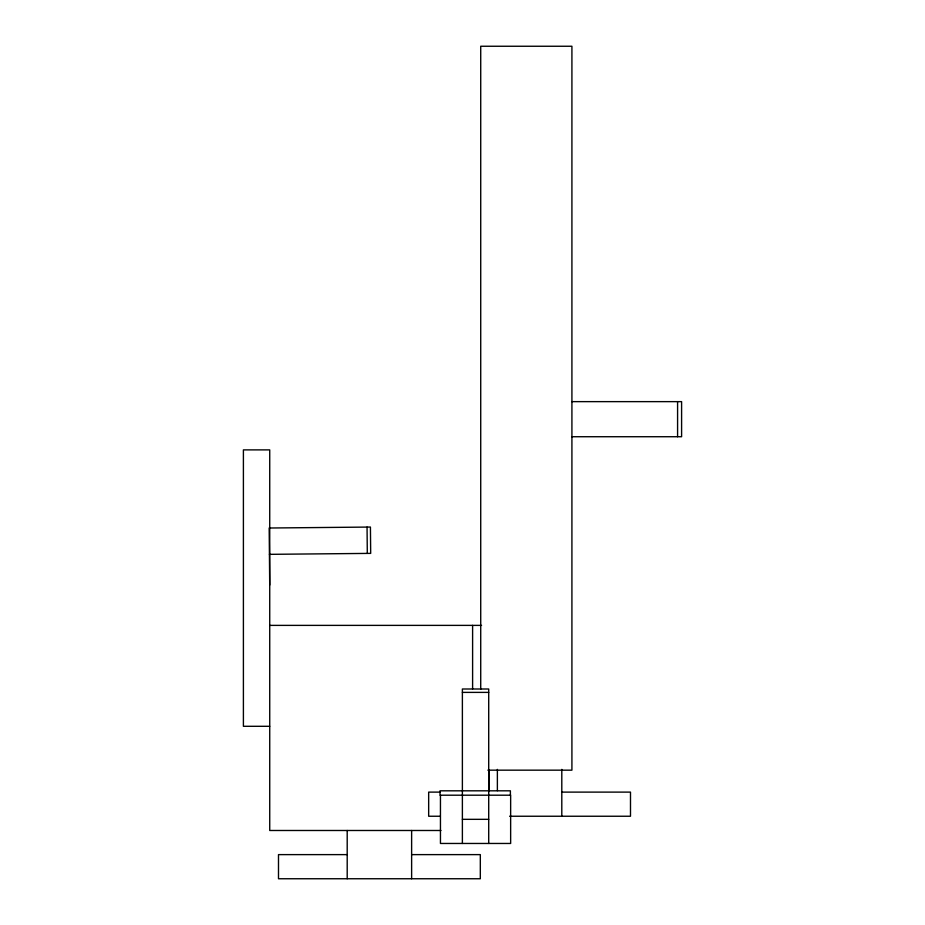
<?xml version="1.0" encoding="UTF-8"?>
<svg xmlns="http://www.w3.org/2000/svg" width="925" height="925" viewBox="0 0 925 925"><rect width="100%" height="100%" fill="white"/><g stroke="black" fill="none" stroke-linecap="round" stroke-linejoin="round"><path stroke-width="1.39" d="M269.418 554.341L370.682 553.381L370.428 527.053L269.175 528.013L269.718 585.051M571.916 401.635L681.598 401.635L681.598 436.727L571.916 436.727M269.73 625.381L481.555 625.381M462.384 692.386L488.712 692.386M269.73 726.298L243.402 726.298L243.402 449.885L269.73 449.885L269.73 830.488L440.959 830.488M487.845 770.167L571.916 770.167L571.916 46.25L480.722 46.25L480.722 689.252M440.115 792.112L428.668 792.112L428.668 816.243L440.115 816.243M561.799 792.112L630.492 792.112L630.492 816.243L509.606 816.243M462.384 819.33L488.712 819.33M347.199 854.619L278.494 854.619L278.494 878.75L480.318 878.75L480.318 854.619L411.625 854.619M367.052 527.088L367.306 553.404M677.586 401.635L677.586 436.727M561.799 769.392L561.799 816.243M510.392 795.199L510.392 790.817L440.011 790.817L440.011 795.199L510.646 795.199L510.646 843.461L440.45 843.461L440.45 795.199M497.373 769.392L497.373 790.69M489.094 769.82L489.094 791.488M488.712 843.461L488.712 688.998L462.384 688.998L462.384 843.461M472.606 625.381L472.606 688.94M411.625 830.488L411.625 878.75M347.199 830.488L347.199 878.75"/></g></svg>
